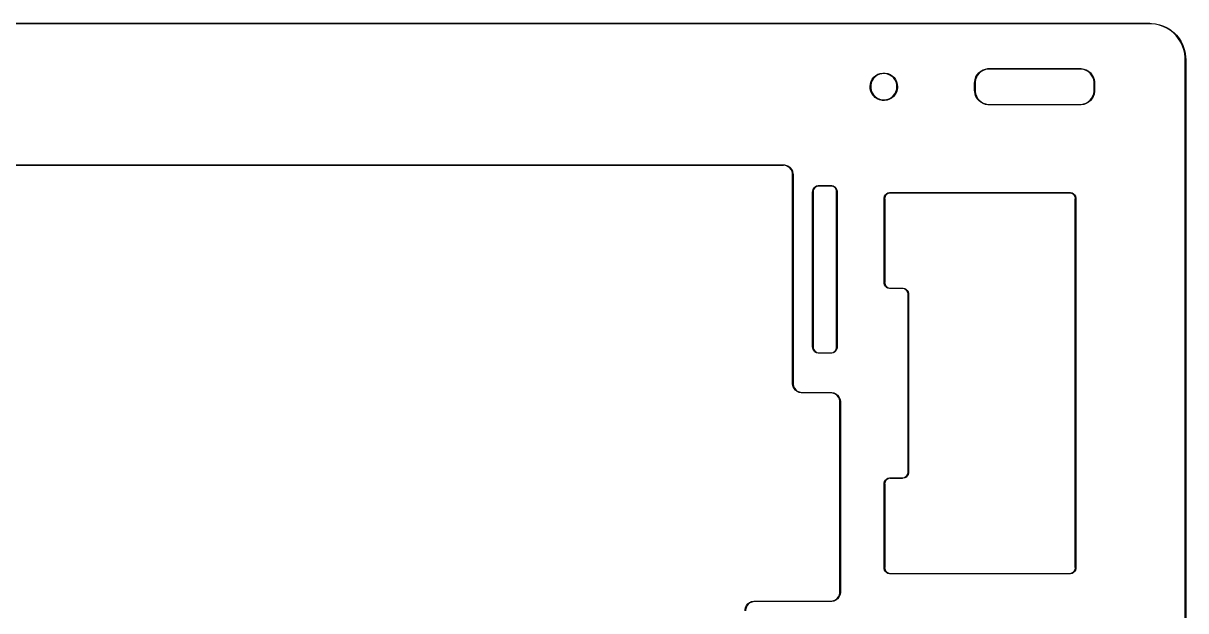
# Model space of a CAD drawing. Extents: x 42 to 403, y -185 to -87.
# Drawn here: x 305.3 to 402.6, y -135.9 to -86.7 of the extents above; entities that cross this region are included whole.
import ezdxf

# ---------------------------------------------------------------- set-up
doc = ezdxf.new("R2010")
doc.units = 0
doc.layers.add('BLACK', color=7, linetype='CONTINUOUS')

msp = doc.modelspace()

# ---------------------------------------------------------------- linework, layer by layer
at = {"layer": 'BLACK', "linetype": 'CONTINUOUS'}
for p, q in [((44.5995, -86.7), (399.601, -86.7)), ((399.601, -86.75), (44.5995, -86.75)), ((399.601, -86.7), (399.613, -86.7051)), ((399.612, -86.7451), (399.601, -86.75)), ((399.768, -86.747), (399.612, -86.7451)), ((399.613, -86.7051), (399.769, -86.707)), ((400.1, -86.7839), (399.768, -86.747)), ((399.769, -86.707), (399.77, -86.7074)), ((399.77, -86.7074), (399.771, -86.7071)), ((399.771, -86.7071), (400.105, -86.7443)), ((400.426, -86.8579), (400.1, -86.7839)), ((400.105, -86.7443), (400.106, -86.7449)), ((400.106, -86.7449), (400.108, -86.7447)), ((400.108, -86.7447), (400.436, -86.8191)), ((400.742, -86.9679), (400.426, -86.8579)), ((400.436, -86.8191), (400.437, -86.8198)), ((400.437, -86.8198), (400.438, -86.8198)), ((400.438, -86.8198), (400.756, -86.9305)), ((401.043, -87.1126), (400.742, -86.9679)), ((400.756, -86.9305), (400.757, -86.9313)), ((400.757, -86.9313), (400.758, -86.9314)), ((400.758, -86.9314), (401.061, -87.0771)), ((401.326, -87.2902), (401.043, -87.1126)), ((401.061, -87.0771), (401.062, -87.078)), ((401.062, -87.078), (401.063, -87.0781)), ((401.063, -87.0781), (401.348, -87.2569)), ((401.588, -87.4984), (401.326, -87.2902)), ((401.348, -87.2569), (401.349, -87.2579)), ((401.349, -87.2579), (401.35, -87.2582)), ((401.35, -87.2582), (401.613, -87.4678)), ((401.824, -87.7346), (401.588, -87.4984)), ((401.613, -87.4678), (401.614, -87.4688)), ((401.614, -87.4688), (401.615, -87.4693)), ((401.615, -87.4693), (401.853, -87.7071)), ((402.033, -87.9958), (401.824, -87.7346)), ((401.853, -87.7071), (401.854, -87.7082)), ((401.854, -87.7082), (401.855, -87.7087)), ((401.855, -87.7087), (402.065, -87.9717)), ((402.211, -88.2787), (402.033, -87.9958)), ((402.065, -87.9717), (402.065, -87.9728)), ((402.065, -87.9728), (402.066, -87.9735)), ((402.066, -87.9735), (402.245, -88.2584)), ((402.356, -88.5798), (402.211, -88.2787)), ((402.245, -88.2584), (402.245, -88.2595)), ((402.245, -88.2595), (402.246, -88.2603)), ((402.246, -88.2603), (402.392, -88.5635)), ((402.466, -88.8953), (402.356, -88.5798)), ((402.392, -88.5635), (402.392, -88.5647)), ((402.392, -88.5647), (402.393, -88.5655)), ((402.393, -88.5655), (402.504, -88.8831)), ((402.541, -89.2212), (402.466, -88.8953)), ((402.504, -88.8831), (402.504, -88.8843)), ((402.504, -88.8843), (402.505, -88.8853)), ((402.505, -88.8853), (402.58, -89.2134)), ((402.578, -89.5535), (402.541, -89.2212)), ((402.58, -89.2134), (402.58, -89.2145)), ((402.58, -89.2145), (402.58, -89.2156)), ((402.58, -89.2156), (402.618, -89.55)), ((402.575, -89.7205), (402.58, -89.7088)), ((402.576, -182.03), (402.575, -89.7205)), ((402.58, -89.7088), (402.578, -89.5535)), ((402.618, -89.55), (402.618, -89.551)), ((402.618, -89.551), (402.618, -89.5519)), ((402.618, -89.5519), (402.62, -89.708)), ((402.62, -89.708), (402.625, -89.7205)), ((402.625, -89.7205), (402.626, -182.03)), ((376.294, -91.5724), (376.392, -91.3862)), ((376.493, -91.3307), (376.38, -91.5063)), ((376.392, -91.3862), (376.522, -91.2209)), ((376.638, -91.1798), (376.493, -91.3307)), ((376.522, -91.2209), (376.681, -91.0821)), ((376.808, -91.0589), (376.638, -91.1798)), ((376.681, -91.0821), (376.861, -90.9745)), ((376.998, -90.9724), (376.808, -91.0589)), ((376.861, -90.9745), (377.059, -90.9017)), ((377.202, -90.9235), (376.998, -90.9724)), ((377.059, -90.9017), (377.266, -90.866)), ((377.41, -90.9138), (377.202, -90.9235)), ((377.266, -90.866), (377.477, -90.8688)), ((377.617, -90.9438), (377.41, -90.9138)), ((377.477, -90.8688), (377.683, -90.9099)), ((377.814, -91.0123), (377.617, -90.9438)), ((377.683, -90.9099), (377.879, -90.9878)), ((377.995, -91.117), (377.814, -91.0123)), ((377.879, -90.9878), (378.057, -91.1001)), ((378.153, -91.2539), (377.995, -91.117)), ((378.057, -91.1001), (378.211, -91.243)), ((378.282, -91.4182), (378.153, -91.2539)), ((378.211, -91.243), (378.337, -91.4116)), ((378.378, -91.604), (378.282, -91.4182)), ((378.337, -91.4116), (378.43, -91.6004)), ((384.961, -91.6042), (384.997, -91.3978)), ((384.997, -91.3978), (384.998, -91.3963)), ((384.998, -91.3944), (385.07, -91.1975)), ((384.998, -91.3963), (384.998, -91.3944)), ((385.036, -91.4065), (385.001, -91.6096)), ((385.107, -91.2128), (385.036, -91.4065)), ((385.07, -91.1975), (385.071, -91.1961)), ((385.071, -91.1943), (385.176, -91.0128)), ((385.071, -91.1961), (385.071, -91.1943)), ((385.21, -91.0343), (385.107, -91.2128)), ((385.176, -91.0128), (385.178, -91.0117)), ((385.178, -91.0099), (385.313, -90.8493)), ((385.178, -91.0117), (385.178, -91.0099)), ((385.342, -90.8764), (385.21, -91.0343)), ((385.313, -90.8493), (385.315, -90.8485)), ((385.315, -90.8469), (385.476, -90.7121)), ((385.315, -90.8485), (385.315, -90.8469)), ((385.5, -90.7439), (385.342, -90.8764)), ((385.476, -90.7121), (385.478, -90.7116)), ((385.478, -90.7116), (385.479, -90.7101)), ((385.479, -90.7101), (385.66, -90.6053)), ((385.679, -90.6409), (385.5, -90.7439)), ((385.66, -90.6053), (385.662, -90.6051)), ((385.662, -90.6051), (385.663, -90.6039)), ((385.663, -90.6039), (385.86, -90.5322)), ((385.872, -90.5704), (385.679, -90.6409)), ((385.86, -90.5322), (385.862, -90.5323)), ((385.862, -90.5323), (385.864, -90.5313)), ((385.864, -90.5313), (386.07, -90.4949)), ((386.076, -90.5345), (385.872, -90.5704)), ((386.07, -90.4949), (386.072, -90.4952)), ((386.072, -90.4952), (386.073, -90.4946)), ((386.073, -90.4946), (386.166, -90.4927)), ((386.167, -90.5327), (386.076, -90.5345)), ((386.166, -90.4927), (386.178, -90.4875)), ((386.178, -90.5375), (386.167, -90.5327)), ((386.178, -90.4875), (393.778, -90.4875)), ((393.778, -90.5375), (386.178, -90.5375)), ((393.778, -90.4875), (393.791, -90.4927)), ((393.79, -90.5327), (393.778, -90.5375)), ((393.881, -90.5345), (393.79, -90.5327)), ((393.791, -90.4927), (393.884, -90.4946)), ((394.085, -90.5704), (393.881, -90.5345)), ((393.884, -90.4946), (393.885, -90.4952)), ((393.885, -90.4952), (393.887, -90.4949)), ((393.887, -90.4949), (394.093, -90.5313)), ((394.278, -90.6409), (394.085, -90.5704)), ((394.093, -90.5313), (394.095, -90.5323)), ((394.095, -90.5323), (394.097, -90.5322)), ((394.097, -90.5322), (394.294, -90.6039)), ((394.457, -90.7439), (394.278, -90.6409)), ((394.294, -90.6039), (394.295, -90.6051)), ((394.295, -90.6051), (394.297, -90.6053)), ((394.297, -90.6053), (394.478, -90.7101)), ((394.615, -90.8764), (394.457, -90.7439)), ((394.478, -90.7101), (394.479, -90.7116)), ((394.479, -90.7116), (394.481, -90.7121)), ((394.481, -90.7121), (394.642, -90.8469)), ((394.747, -91.0343), (394.615, -90.8764)), ((394.642, -90.8469), (394.642, -90.8485)), ((394.642, -90.8485), (394.644, -90.8493)), ((394.644, -90.8493), (394.779, -91.0099)), ((394.85, -91.2128), (394.747, -91.0343)), ((394.779, -91.0099), (394.779, -91.0117)), ((394.779, -91.0117), (394.781, -91.0128)), ((394.781, -91.0128), (394.886, -91.1943)), ((394.921, -91.4065), (394.85, -91.2128)), ((394.886, -91.1943), (394.886, -91.1961)), ((394.886, -91.1961), (394.887, -91.1975)), ((394.887, -91.1975), (394.959, -91.3944)), ((394.956, -91.6096), (394.921, -91.4065)), ((394.959, -91.3944), (394.959, -91.3963)), ((394.959, -91.3963), (394.96, -91.3978)), ((394.96, -91.3978), (394.996, -91.6042)), ((376.207, -91.9824), (376.232, -91.7734)), ((376.216, -92.1141), (376.207, -91.9824)), ((376.221, -92.1924), (376.216, -92.1141)), ((376.272, -92.3964), (376.221, -92.1924)), ((376.232, -91.7734), (376.294, -91.5724)), ((376.262, -91.9052), (376.261, -92.1141)), ((376.261, -92.1141), (376.3, -92.3194)), ((376.302, -91.7001), (376.262, -91.9052)), ((376.361, -92.5875), (376.272, -92.3964)), ((376.3, -92.3194), (376.377, -92.5136)), ((376.38, -91.5063), (376.302, -91.7001)), ((378.279, -92.6116), (378.376, -92.4263)), ((378.376, -92.4263), (378.436, -92.2262)), ((378.437, -91.8045), (378.378, -91.604)), ((378.475, -92.281), (378.407, -92.4802)), ((378.43, -91.6004), (378.487, -91.8029)), ((378.436, -92.2262), (378.456, -92.0183)), ((378.456, -92.0125), (378.437, -91.8045)), ((378.456, -92.0183), (378.456, -92.0125)), ((378.505, -92.0727), (378.475, -92.281)), ((378.487, -91.8029), (378.506, -92.0125)), ((378.506, -92.0125), (378.505, -92.0727)), ((384.953, -91.7125), (384.959, -91.6998)), ((384.953, -92.3125), (384.953, -91.7125)), ((384.959, -92.3252), (384.953, -92.3125)), ((384.959, -91.6998), (384.961, -91.6073)), ((384.961, -92.4177), (384.959, -92.3252)), ((384.961, -91.6058), (384.961, -91.6042)), ((384.961, -91.6073), (384.961, -91.6058)), ((384.961, -92.4192), (384.961, -92.4177)), ((384.961, -92.4208), (384.961, -92.4192)), ((384.997, -92.6272), (384.961, -92.4208)), ((385.001, -91.6096), (384.999, -91.701)), ((384.999, -91.701), (385.003, -91.7125)), ((385.003, -92.3125), (384.999, -92.324)), ((384.999, -92.324), (385.001, -92.4154)), ((385.001, -92.4154), (385.036, -92.6185)), ((385.003, -91.7125), (385.003, -92.3125)), ((394.921, -92.6185), (394.956, -92.4154)), ((394.953, -91.7125), (394.958, -91.701)), ((394.953, -92.3125), (394.953, -91.7125)), ((394.958, -92.324), (394.953, -92.3125)), ((394.958, -91.701), (394.956, -91.6096)), ((394.956, -92.4154), (394.958, -92.324)), ((394.996, -92.4208), (394.96, -92.6272)), ((394.996, -91.6042), (394.996, -91.6058)), ((394.996, -91.6058), (394.996, -91.6073)), ((394.996, -91.6073), (394.998, -91.6998)), ((394.998, -92.3252), (394.996, -92.4177)), ((394.996, -92.4177), (394.996, -92.4192)), ((394.996, -92.4192), (394.996, -92.4208)), ((394.998, -91.6998), (395.003, -91.7125)), ((395.003, -92.3125), (394.998, -92.3252)), ((395.003, -91.7125), (395.003, -92.3125)), ((376.482, -92.7594), (376.361, -92.5875)), ((376.377, -92.5136), (376.49, -92.6897)), ((376.633, -92.9062), (376.482, -92.7594)), ((376.49, -92.6897), (376.633, -92.8414)), ((376.633, -92.8414), (376.803, -92.9632)), ((376.808, -93.0231), (376.633, -92.9062)), ((376.803, -92.9632), (376.993, -93.0507)), ((377.001, -93.1062), (376.808, -93.0231)), ((376.993, -93.0507), (377.196, -93.1007)), ((377.206, -93.1527), (377.001, -93.1062)), ((377.196, -93.1007), (377.404, -93.1115)), ((377.417, -93.1609), (377.206, -93.1527)), ((377.404, -93.1115), (377.611, -93.0826)), ((377.625, -93.1307), (377.417, -93.1609)), ((377.611, -93.0826), (377.809, -93.015)), ((377.824, -93.0631), (377.625, -93.1307)), ((377.809, -93.015), (377.991, -92.9114)), ((378.008, -92.9602), (377.824, -93.0631)), ((377.991, -92.9114), (378.149, -92.7752)), ((378.17, -92.8257), (378.008, -92.9602)), ((378.149, -92.7752), (378.279, -92.6116)), ((378.304, -92.6639), (378.17, -92.8257)), ((378.407, -92.4802), (378.304, -92.6639)), ((384.998, -92.6287), (384.997, -92.6272)), ((384.998, -92.6306), (384.998, -92.6287)), ((385.07, -92.8275), (384.998, -92.6306)), ((385.036, -92.6185), (385.107, -92.8122)), ((385.071, -92.8289), (385.07, -92.8275)), ((385.071, -92.8307), (385.071, -92.8289)), ((385.176, -93.0122), (385.071, -92.8307)), ((385.107, -92.8122), (385.21, -92.9907)), ((385.178, -93.0133), (385.176, -93.0122)), ((385.178, -93.0151), (385.178, -93.0133)), ((385.313, -93.1757), (385.178, -93.0151)), ((385.21, -92.9907), (385.342, -93.1486)), ((385.315, -93.1765), (385.313, -93.1757)), ((385.315, -93.1781), (385.315, -93.1765)), ((385.476, -93.3129), (385.315, -93.1781)), ((385.342, -93.1486), (385.5, -93.2811)), ((385.478, -93.3134), (385.476, -93.3129)), ((385.479, -93.3149), (385.478, -93.3134)), ((385.66, -93.4197), (385.479, -93.3149)), ((385.5, -93.2811), (385.679, -93.3841)), ((385.679, -93.3841), (385.872, -93.4546)), ((394.085, -93.4546), (394.278, -93.3841)), ((394.278, -93.3841), (394.457, -93.2811)), ((394.478, -93.3149), (394.297, -93.4197)), ((394.457, -93.2811), (394.615, -93.1486)), ((394.479, -93.3134), (394.478, -93.3149)), ((394.481, -93.3129), (394.479, -93.3134)), ((394.642, -93.1781), (394.481, -93.3129)), ((394.615, -93.1486), (394.747, -92.9907)), ((394.644, -93.1757), (394.642, -93.1765)), ((394.642, -93.1765), (394.642, -93.1781)), ((394.779, -93.0151), (394.644, -93.1757)), ((394.747, -92.9907), (394.85, -92.8122)), ((394.781, -93.0122), (394.779, -93.0133)), ((394.779, -93.0133), (394.779, -93.0151)), ((394.886, -92.8307), (394.781, -93.0122)), ((394.85, -92.8122), (394.921, -92.6185)), ((394.887, -92.8275), (394.886, -92.8289)), ((394.886, -92.8289), (394.886, -92.8307)), ((394.959, -92.6306), (394.887, -92.8275)), ((394.96, -92.6272), (394.959, -92.6287)), ((394.959, -92.6287), (394.959, -92.6306)), ((385.662, -93.4199), (385.66, -93.4197)), ((385.663, -93.4211), (385.662, -93.4199)), ((385.86, -93.4928), (385.663, -93.4211)), ((385.862, -93.4927), (385.86, -93.4928)), ((385.864, -93.4937), (385.862, -93.4927)), ((386.07, -93.5301), (385.864, -93.4937)), ((385.872, -93.4546), (386.076, -93.4905)), ((386.072, -93.5298), (386.07, -93.5301)), ((386.073, -93.5304), (386.072, -93.5298)), ((386.166, -93.5323), (386.073, -93.5304)), ((386.076, -93.4905), (386.167, -93.4923)), ((386.178, -93.5375), (386.166, -93.5323)), ((386.167, -93.4923), (386.178, -93.4875)), ((386.178, -93.4875), (393.778, -93.4875)), ((393.778, -93.5375), (386.178, -93.5375)), ((393.778, -93.4875), (393.79, -93.4923)), ((393.791, -93.5323), (393.778, -93.5375)), ((393.79, -93.4923), (393.881, -93.4905)), ((393.884, -93.5304), (393.791, -93.5323)), ((393.881, -93.4905), (394.085, -93.4546)), ((393.885, -93.5298), (393.884, -93.5304)), ((393.887, -93.5301), (393.885, -93.5298)), ((394.093, -93.4937), (393.887, -93.5301)), ((394.095, -93.4927), (394.093, -93.4937)), ((394.097, -93.4928), (394.095, -93.4927)), ((394.294, -93.4211), (394.097, -93.4928)), ((394.295, -93.4199), (394.294, -93.4211)), ((394.297, -93.4197), (394.295, -93.4199)), ((160.981, -98.5437), (368.944, -98.5437)), ((368.944, -98.5938), (160.981, -98.5938)), ((368.944, -98.5437), (368.957, -98.5491)), ((368.955, -98.5891), (368.944, -98.5938)), ((369.03, -98.5912), (368.955, -98.5891)), ((368.957, -98.5491), (369.033, -98.5513)), ((369.2, -98.6299), (369.03, -98.5912)), ((369.033, -98.5513), (369.035, -98.5521)), ((369.035, -98.5521), (369.037, -98.5518)), ((369.037, -98.5518), (369.211, -98.5914)), ((369.357, -98.7053), (369.2, -98.6299)), ((369.211, -98.5914), (369.213, -98.5928)), ((369.213, -98.5928), (369.215, -98.5929)), ((369.215, -98.5929), (369.376, -98.6703)), ((369.493, -98.8137), (369.357, -98.7053)), ((369.376, -98.6703), (369.378, -98.672)), ((369.378, -98.672), (369.38, -98.6727)), ((369.38, -98.6727), (369.519, -98.7838)), ((369.601, -98.9496), (369.493, -98.8137)), ((369.519, -98.7838), (369.52, -98.7859)), ((369.52, -98.7859), (369.522, -98.787)), ((369.522, -98.787), (369.634, -98.9264)), ((369.676, -99.1062), (369.601, -98.9496)), ((369.634, -98.9264), (369.634, -98.9286)), ((369.634, -98.9286), (369.636, -98.9302)), ((369.636, -98.9302), (369.713, -99.0908)), ((369.715, -99.2759), (369.676, -99.1062)), ((369.713, -99.0908), (369.713, -99.0932)), ((369.713, -99.0932), (369.715, -99.0951)), ((369.715, -99.0951), (369.754, -99.2689)), ((369.712, -99.3625), (369.717, -99.3512)), ((369.712, -116.825), (369.712, -99.3625)), ((369.717, -99.3512), (369.715, -99.2759)), ((369.754, -99.2689), (369.754, -99.2709)), ((369.754, -99.2709), (369.755, -99.2728)), ((369.755, -99.2728), (369.757, -99.3496)), ((369.757, -99.3496), (369.762, -99.3625)), ((369.762, -99.3625), (369.762, -116.825)), ((371.4, -100.8), (371.405, -100.787)), ((371.4, -113.8), (371.4, -100.8)), ((371.405, -100.787), (371.407, -100.734)), ((371.407, -100.729), (371.441, -100.603)), ((371.408, -100.732), (371.407, -100.729)), ((371.407, -100.734), (371.408, -100.732)), ((371.441, -100.603), (371.443, -100.6)), ((371.443, -100.598), (371.509, -100.484)), ((371.443, -100.6), (371.443, -100.598)), ((371.447, -100.737), (371.445, -100.789)), ((371.445, -100.789), (371.45, -100.8)), ((371.479, -100.615), (371.447, -100.737)), ((371.45, -100.8), (371.45, -113.8)), ((371.542, -100.506), (371.479, -100.615)), ((371.509, -100.484), (371.511, -100.482)), ((371.511, -100.482), (371.512, -100.48)), ((371.512, -100.48), (371.605, -100.387)), ((371.631, -100.417), (371.542, -100.506)), ((371.605, -100.387), (371.607, -100.386)), ((371.607, -100.386), (371.609, -100.384)), ((371.609, -100.384), (371.723, -100.318)), ((371.74, -100.354), (371.631, -100.417)), ((371.723, -100.318), (371.725, -100.318)), ((371.725, -100.318), (371.728, -100.316)), ((371.728, -100.316), (371.854, -100.282)), ((371.862, -100.322), (371.74, -100.354)), ((371.854, -100.282), (371.857, -100.283)), ((371.857, -100.283), (371.859, -100.282)), ((371.859, -100.282), (371.912, -100.28)), ((371.914, -100.32), (371.862, -100.322)), ((371.912, -100.28), (371.925, -100.275)), ((371.925, -100.325), (371.914, -100.32)), ((371.925, -100.275), (372.925, -100.275)), ((372.925, -100.325), (371.925, -100.325)), ((372.925, -100.275), (372.938, -100.28)), ((372.936, -100.32), (372.925, -100.325)), ((372.988, -100.322), (372.936, -100.32)), ((372.938, -100.28), (372.991, -100.282)), ((373.11, -100.354), (372.988, -100.322)), ((372.991, -100.282), (372.993, -100.283)), ((372.993, -100.283), (372.996, -100.282)), ((372.996, -100.282), (373.122, -100.316)), ((373.219, -100.417), (373.11, -100.354)), ((373.122, -100.316), (373.125, -100.318)), ((373.125, -100.318), (373.127, -100.318)), ((373.127, -100.318), (373.241, -100.384)), ((373.308, -100.506), (373.219, -100.417)), ((373.241, -100.384), (373.243, -100.386)), ((373.243, -100.386), (373.245, -100.387)), ((373.245, -100.387), (373.338, -100.48)), ((373.371, -100.615), (373.308, -100.506)), ((373.338, -100.48), (373.339, -100.482)), ((373.339, -100.482), (373.341, -100.484)), ((373.341, -100.484), (373.407, -100.598)), ((373.403, -100.737), (373.371, -100.615)), ((373.4, -100.8), (373.405, -100.789)), ((373.4, -113.8), (373.4, -100.8)), ((373.405, -100.789), (373.403, -100.737)), ((373.407, -100.598), (373.407, -100.6)), ((373.407, -100.6), (373.409, -100.603)), ((373.409, -100.603), (373.443, -100.729)), ((373.443, -100.729), (373.442, -100.732)), ((373.442, -100.732), (373.443, -100.734)), ((373.443, -100.734), (373.445, -100.787)), ((373.445, -100.787), (373.45, -100.8)), ((373.45, -100.8), (373.45, -113.8)), ((377.425, -101.185), (377.49, -101.071)), ((377.524, -101.093), (377.461, -101.202)), ((377.49, -101.071), (377.492, -101.069)), ((377.492, -101.069), (377.493, -101.067)), ((377.493, -101.067), (377.586, -100.974)), ((377.613, -101.004), (377.524, -101.093)), ((377.586, -100.974), (377.589, -100.973)), ((377.589, -100.973), (377.59, -100.971)), ((377.59, -100.971), (377.704, -100.905)), ((377.722, -100.941), (377.613, -101.004)), ((377.704, -100.905), (377.707, -100.905)), ((377.707, -100.905), (377.709, -100.903)), ((377.709, -100.903), (377.835, -100.869)), ((377.844, -100.909), (377.722, -100.941)), ((377.835, -100.869), (377.838, -100.87)), ((377.838, -100.87), (377.84, -100.869)), ((377.84, -100.869), (377.893, -100.867)), ((377.895, -100.907), (377.844, -100.909)), ((377.893, -100.867), (377.906, -100.862)), ((377.906, -100.912), (377.895, -100.907)), ((377.906, -100.862), (392.906, -100.862)), ((392.906, -100.912), (377.906, -100.912)), ((392.906, -100.862), (392.919, -100.867)), ((392.918, -100.907), (392.906, -100.912)), ((392.969, -100.909), (392.918, -100.907)), ((392.919, -100.867), (392.972, -100.869)), ((393.091, -100.941), (392.969, -100.909)), ((392.972, -100.869), (392.975, -100.87)), ((392.975, -100.87), (392.977, -100.869)), ((392.977, -100.869), (393.104, -100.903)), ((393.2, -101.004), (393.091, -100.941)), ((393.104, -100.903), (393.106, -100.905)), ((393.106, -100.905), (393.109, -100.905)), ((393.109, -100.905), (393.222, -100.971)), ((393.289, -101.093), (393.2, -101.004)), ((393.222, -100.971), (393.224, -100.973)), ((393.224, -100.973), (393.226, -100.974)), ((393.226, -100.974), (393.319, -101.067)), ((393.352, -101.202), (393.289, -101.093)), ((393.319, -101.067), (393.32, -101.069)), ((393.32, -101.069), (393.322, -101.071)), ((393.322, -101.071), (393.388, -101.185)), ((377.381, -101.387), (377.387, -101.374)), ((377.381, -108.387), (377.381, -101.387)), ((377.387, -101.374), (377.388, -101.321)), ((377.388, -101.321), (377.389, -101.319)), ((377.389, -101.316), (377.423, -101.19)), ((377.389, -101.319), (377.389, -101.316)), ((377.423, -101.19), (377.424, -101.187)), ((377.424, -101.187), (377.425, -101.185)), ((377.428, -101.324), (377.427, -101.376)), ((377.427, -101.376), (377.431, -101.387)), ((377.461, -101.202), (377.428, -101.324)), ((377.431, -101.387), (377.431, -108.387)), ((393.385, -101.324), (393.352, -101.202)), ((393.381, -101.387), (393.386, -101.376)), ((393.381, -132.263), (393.381, -101.387)), ((393.386, -101.376), (393.385, -101.324)), ((393.388, -101.185), (393.388, -101.187)), ((393.388, -101.187), (393.39, -101.19)), ((393.39, -101.19), (393.424, -101.316)), ((393.424, -101.316), (393.423, -101.319)), ((393.423, -101.319), (393.424, -101.321)), ((393.424, -101.321), (393.426, -101.374)), ((393.426, -101.374), (393.431, -101.387)), ((393.431, -101.387), (393.431, -132.263)), ((377.387, -108.4), (377.381, -108.387)), ((377.388, -108.453), (377.387, -108.4)), ((377.389, -108.455), (377.388, -108.453)), ((377.389, -108.458), (377.389, -108.455)), ((377.423, -108.584), (377.389, -108.458)), ((377.424, -108.587), (377.423, -108.584)), ((377.425, -108.589), (377.424, -108.587)), ((377.49, -108.703), (377.425, -108.589)), ((377.431, -108.387), (377.427, -108.398)), ((377.427, -108.398), (377.428, -108.45)), ((377.428, -108.45), (377.461, -108.572)), ((377.461, -108.572), (377.524, -108.681)), ((377.492, -108.705), (377.49, -108.703)), ((377.493, -108.707), (377.492, -108.705)), ((377.586, -108.8), (377.493, -108.707)), ((377.524, -108.681), (377.613, -108.77)), ((377.589, -108.801), (377.586, -108.8)), ((377.59, -108.803), (377.589, -108.801)), ((377.704, -108.869), (377.59, -108.803)), ((377.613, -108.77), (377.722, -108.833)), ((377.707, -108.869), (377.704, -108.869)), ((377.709, -108.871), (377.707, -108.869)), ((377.835, -108.905), (377.709, -108.871)), ((377.722, -108.833), (377.844, -108.865)), ((377.838, -108.904), (377.835, -108.905)), ((377.84, -108.905), (377.838, -108.904)), ((377.893, -108.907), (377.84, -108.905)), ((377.844, -108.865), (377.895, -108.867)), ((377.906, -108.912), (377.893, -108.907)), ((377.895, -108.867), (377.906, -108.862)), ((377.906, -108.862), (378.906, -108.862)), ((378.906, -108.912), (377.906, -108.912)), ((378.906, -108.862), (378.919, -108.867)), ((378.918, -108.907), (378.906, -108.912)), ((378.969, -108.909), (378.918, -108.907)), ((378.919, -108.867), (378.972, -108.869)), ((379.091, -108.941), (378.969, -108.909)), ((378.972, -108.869), (378.975, -108.87)), ((378.975, -108.87), (378.977, -108.869)), ((378.977, -108.869), (379.104, -108.903)), ((379.2, -109.004), (379.091, -108.941)), ((379.104, -108.903), (379.106, -108.905)), ((379.106, -108.905), (379.109, -108.905)), ((379.109, -108.905), (379.222, -108.971)), ((379.289, -109.093), (379.2, -109.004)), ((379.222, -108.971), (379.224, -108.973)), ((379.224, -108.973), (379.226, -108.974)), ((379.226, -108.974), (379.319, -109.067)), ((379.352, -109.202), (379.289, -109.093)), ((379.319, -109.067), (379.32, -109.069)), ((379.32, -109.069), (379.322, -109.071)), ((379.322, -109.071), (379.388, -109.185)), ((379.385, -109.324), (379.352, -109.202)), ((379.381, -109.387), (379.386, -109.376)), ((379.381, -124.263), (379.381, -109.387)), ((379.386, -109.376), (379.385, -109.324)), ((379.388, -109.185), (379.388, -109.187)), ((379.388, -109.187), (379.39, -109.19)), ((379.39, -109.19), (379.424, -109.316)), ((379.424, -109.316), (379.423, -109.319)), ((379.423, -109.319), (379.424, -109.321)), ((379.424, -109.321), (379.426, -109.374)), ((379.426, -109.374), (379.431, -109.387)), ((379.431, -109.387), (379.431, -124.263)), ((371.405, -113.813), (371.4, -113.8)), ((371.407, -113.866), (371.405, -113.813)), ((371.45, -113.8), (371.445, -113.811)), ((371.445, -113.811), (371.447, -113.863)), ((373.405, -113.811), (373.4, -113.8)), ((373.403, -113.863), (373.405, -113.811)), ((373.445, -113.813), (373.443, -113.866)), ((373.45, -113.8), (373.445, -113.813)), ((371.408, -113.868), (371.407, -113.866)), ((371.407, -113.871), (371.408, -113.868)), ((371.441, -113.997), (371.407, -113.871)), ((371.443, -114), (371.441, -113.997)), ((371.443, -114.002), (371.443, -114)), ((371.509, -114.116), (371.443, -114.002)), ((371.447, -113.863), (371.479, -113.985)), ((371.479, -113.985), (371.542, -114.094)), ((371.511, -114.118), (371.509, -114.116)), ((371.512, -114.12), (371.511, -114.118)), ((371.605, -114.213), (371.512, -114.12)), ((371.542, -114.094), (371.631, -114.183)), ((371.607, -114.214), (371.605, -114.213)), ((371.609, -114.216), (371.607, -114.214)), ((371.723, -114.282), (371.609, -114.216)), ((371.631, -114.183), (371.74, -114.246)), ((371.725, -114.282), (371.723, -114.282)), ((371.728, -114.284), (371.725, -114.282)), ((371.854, -114.318), (371.728, -114.284)), ((371.74, -114.246), (371.862, -114.278)), ((371.857, -114.317), (371.854, -114.318)), ((371.859, -114.318), (371.857, -114.317)), ((371.912, -114.32), (371.859, -114.318)), ((371.862, -114.278), (371.914, -114.28)), ((371.925, -114.325), (371.912, -114.32)), ((371.914, -114.28), (371.925, -114.275)), ((371.925, -114.275), (372.925, -114.275)), ((372.925, -114.325), (371.925, -114.325)), ((372.925, -114.275), (372.936, -114.28)), ((372.938, -114.32), (372.925, -114.325)), ((372.936, -114.28), (372.988, -114.278)), ((372.991, -114.318), (372.938, -114.32)), ((372.988, -114.278), (373.11, -114.246)), ((372.993, -114.317), (372.991, -114.318)), ((372.996, -114.318), (372.993, -114.317)), ((373.122, -114.284), (372.996, -114.318)), ((373.11, -114.246), (373.219, -114.183)), ((373.125, -114.282), (373.122, -114.284)), ((373.127, -114.282), (373.125, -114.282)), ((373.241, -114.216), (373.127, -114.282)), ((373.219, -114.183), (373.308, -114.094)), ((373.243, -114.214), (373.241, -114.216)), ((373.245, -114.213), (373.243, -114.214)), ((373.338, -114.12), (373.245, -114.213)), ((373.308, -114.094), (373.371, -113.985)), ((373.339, -114.118), (373.338, -114.12)), ((373.341, -114.116), (373.339, -114.118)), ((373.407, -114.002), (373.341, -114.116)), ((373.371, -113.985), (373.403, -113.863)), ((373.409, -113.997), (373.407, -114)), ((373.407, -114), (373.407, -114.002)), ((373.443, -113.871), (373.409, -113.997)), ((373.443, -113.866), (373.442, -113.868)), ((373.442, -113.868), (373.443, -113.871)), ((369.718, -116.838), (369.712, -116.825)), ((369.72, -116.915), (369.718, -116.838)), ((369.721, -116.917), (369.72, -116.915)), ((369.721, -116.919), (369.721, -116.917)), ((369.76, -117.092), (369.721, -116.919)), ((369.762, -116.825), (369.758, -116.836)), ((369.758, -116.836), (369.76, -116.912)), ((369.76, -116.912), (369.799, -117.081)), ((369.762, -117.094), (369.76, -117.092)), ((369.762, -117.097), (369.762, -117.094)), ((369.839, -117.257), (369.762, -117.097)), ((369.799, -117.081), (369.874, -117.238)), ((369.841, -117.259), (369.839, -117.257)), ((369.841, -117.261), (369.841, -117.259)), ((369.953, -117.401), (369.841, -117.261)), ((369.874, -117.238), (369.982, -117.374)), ((369.955, -117.402), (369.953, -117.401)), ((369.956, -117.404), (369.955, -117.402)), ((370.095, -117.515), (369.956, -117.404)), ((369.982, -117.374), (370.118, -117.482)), ((370.097, -117.515), (370.095, -117.515)), ((370.099, -117.517), (370.097, -117.515)), ((370.26, -117.595), (370.099, -117.517)), ((370.118, -117.482), (370.275, -117.558)), ((370.262, -117.595), (370.26, -117.595)), ((370.264, -117.596), (370.262, -117.595)), ((370.438, -117.636), (370.264, -117.596)), ((370.275, -117.558), (370.445, -117.596)), ((370.44, -117.635), (370.438, -117.636)), ((370.442, -117.636), (370.44, -117.635)), ((370.518, -117.638), (370.442, -117.636)), ((370.445, -117.596), (370.52, -117.598)), ((370.531, -117.644), (370.518, -117.638)), ((370.52, -117.598), (370.531, -117.594)), ((370.531, -117.594), (372.912, -117.594)), ((372.912, -117.644), (370.531, -117.644)), ((372.912, -117.594), (372.925, -117.599)), ((372.924, -117.639), (372.912, -117.644)), ((372.999, -117.641), (372.924, -117.639)), ((372.925, -117.599), (373.002, -117.601)), ((373.169, -117.68), (372.999, -117.641)), ((373.002, -117.601), (373.004, -117.602)), ((373.004, -117.602), (373.006, -117.602)), ((373.006, -117.602), (373.18, -117.641)), ((373.325, -117.755), (373.169, -117.68)), ((373.18, -117.641), (373.182, -117.643)), ((373.182, -117.643), (373.184, -117.643)), ((373.184, -117.643), (373.345, -117.72)), ((373.345, -117.72), (373.346, -117.722)), ((373.346, -117.722), (373.349, -117.723)), ((373.349, -117.723), (373.488, -117.834)), ((373.461, -117.864), (373.325, -117.755)), ((373.57, -118), (373.461, -117.864)), ((373.488, -117.834), (373.489, -117.836)), ((373.489, -117.836), (373.491, -117.837)), ((373.491, -117.837), (373.602, -117.976)), ((373.645, -118.156), (373.57, -118)), ((373.602, -117.976), (373.603, -117.979)), ((373.603, -117.979), (373.605, -117.98)), ((373.605, -117.98), (373.682, -118.141)), ((373.684, -118.326), (373.645, -118.156)), ((373.681, -118.412), (373.686, -118.401)), ((373.681, -134.287), (373.681, -118.412)), ((373.682, -118.141), (373.682, -118.143)), ((373.682, -118.143), (373.684, -118.145)), ((373.684, -118.145), (373.723, -118.319)), ((373.686, -118.401), (373.684, -118.326)), ((373.723, -118.319), (373.723, -118.321)), ((373.723, -118.321), (373.724, -118.323)), ((373.724, -118.323), (373.726, -118.4)), ((373.726, -118.4), (373.731, -118.412)), ((373.731, -118.412), (373.731, -134.287)), ((379.289, -124.557), (379.352, -124.448)), ((379.388, -124.465), (379.322, -124.579)), ((379.352, -124.448), (379.385, -124.326)), ((379.386, -124.274), (379.381, -124.263)), ((379.385, -124.326), (379.386, -124.274)), ((379.39, -124.46), (379.388, -124.463)), ((379.388, -124.463), (379.388, -124.465)), ((379.424, -124.334), (379.39, -124.46)), ((379.424, -124.329), (379.423, -124.331)), ((379.423, -124.331), (379.424, -124.334)), ((379.426, -124.276), (379.424, -124.329)), ((379.431, -124.263), (379.426, -124.276)), ((377.381, -125.263), (377.387, -125.25)), ((377.381, -132.263), (377.381, -125.263)), ((377.387, -125.25), (377.388, -125.197)), ((377.388, -125.197), (377.389, -125.195)), ((377.389, -125.192), (377.423, -125.066)), ((377.389, -125.195), (377.389, -125.192)), ((377.423, -125.066), (377.424, -125.063)), ((377.424, -125.063), (377.425, -125.061)), ((377.425, -125.061), (377.49, -124.947)), ((377.428, -125.2), (377.427, -125.252)), ((377.427, -125.252), (377.431, -125.263)), ((377.461, -125.078), (377.428, -125.2)), ((377.431, -125.263), (377.431, -132.263)), ((377.524, -124.969), (377.461, -125.078)), ((377.49, -124.947), (377.492, -124.945)), ((377.492, -124.945), (377.493, -124.943)), ((377.493, -124.943), (377.586, -124.85)), ((377.613, -124.88), (377.524, -124.969)), ((377.586, -124.85), (377.589, -124.849)), ((377.589, -124.849), (377.59, -124.847)), ((377.59, -124.847), (377.704, -124.781)), ((377.722, -124.817), (377.613, -124.88)), ((377.704, -124.781), (377.707, -124.781)), ((377.707, -124.781), (377.709, -124.779)), ((377.709, -124.779), (377.835, -124.745)), ((377.844, -124.785), (377.722, -124.817)), ((377.835, -124.745), (377.838, -124.746)), ((377.838, -124.746), (377.84, -124.745)), ((377.84, -124.745), (377.893, -124.743)), ((377.895, -124.783), (377.844, -124.785)), ((377.893, -124.743), (377.906, -124.738)), ((377.906, -124.788), (377.895, -124.783)), ((377.906, -124.738), (378.906, -124.738)), ((378.906, -124.788), (377.906, -124.788)), ((378.906, -124.738), (378.918, -124.743)), ((378.919, -124.783), (378.906, -124.788)), ((378.918, -124.743), (378.969, -124.741)), ((378.972, -124.781), (378.919, -124.783)), ((378.969, -124.741), (379.091, -124.709)), ((378.975, -124.78), (378.972, -124.781)), ((378.977, -124.781), (378.975, -124.78)), ((379.104, -124.747), (378.977, -124.781)), ((379.091, -124.709), (379.2, -124.646)), ((379.106, -124.745), (379.104, -124.747)), ((379.109, -124.745), (379.106, -124.745)), ((379.222, -124.679), (379.109, -124.745)), ((379.2, -124.646), (379.289, -124.557)), ((379.224, -124.677), (379.222, -124.679)), ((379.226, -124.676), (379.224, -124.677)), ((379.319, -124.583), (379.226, -124.676)), ((379.32, -124.581), (379.319, -124.583)), ((379.322, -124.579), (379.32, -124.581)), ((377.387, -132.276), (377.381, -132.263)), ((377.388, -132.329), (377.387, -132.276)), ((377.431, -132.263), (377.427, -132.274)), ((377.427, -132.274), (377.428, -132.326)), ((393.386, -132.274), (393.381, -132.263)), ((393.385, -132.326), (393.386, -132.274)), ((393.426, -132.276), (393.424, -132.329)), ((393.431, -132.263), (393.426, -132.276)), ((377.389, -132.331), (377.388, -132.329)), ((377.389, -132.334), (377.389, -132.331)), ((377.423, -132.46), (377.389, -132.334)), ((377.424, -132.463), (377.423, -132.46)), ((377.425, -132.465), (377.424, -132.463)), ((377.49, -132.579), (377.425, -132.465)), ((377.428, -132.326), (377.461, -132.448)), ((377.461, -132.448), (377.524, -132.557)), ((377.492, -132.581), (377.49, -132.579)), ((377.493, -132.583), (377.492, -132.581)), ((377.586, -132.676), (377.493, -132.583)), ((377.524, -132.557), (377.613, -132.646)), ((377.589, -132.677), (377.586, -132.676)), ((377.59, -132.679), (377.589, -132.677)), ((377.704, -132.745), (377.59, -132.679)), ((377.613, -132.646), (377.722, -132.709)), ((377.707, -132.745), (377.704, -132.745)), ((377.709, -132.747), (377.707, -132.745)), ((377.835, -132.781), (377.709, -132.747)), ((377.722, -132.709), (377.844, -132.741)), ((377.838, -132.78), (377.835, -132.781)), ((377.84, -132.781), (377.838, -132.78)), ((377.893, -132.783), (377.84, -132.781)), ((377.844, -132.741), (377.895, -132.743)), ((377.906, -132.788), (377.893, -132.783)), ((377.895, -132.743), (377.906, -132.738)), ((377.906, -132.738), (392.906, -132.738)), ((392.906, -132.788), (377.906, -132.788)), ((392.906, -132.738), (392.918, -132.743)), ((392.919, -132.783), (392.906, -132.788)), ((392.918, -132.743), (392.969, -132.741)), ((392.972, -132.781), (392.919, -132.783)), ((392.969, -132.741), (393.091, -132.709)), ((392.975, -132.78), (392.972, -132.781)), ((392.977, -132.781), (392.975, -132.78)), ((393.104, -132.747), (392.977, -132.781)), ((393.091, -132.709), (393.2, -132.646)), ((393.106, -132.745), (393.104, -132.747)), ((393.109, -132.745), (393.106, -132.745)), ((393.222, -132.679), (393.109, -132.745)), ((393.2, -132.646), (393.289, -132.557)), ((393.224, -132.677), (393.222, -132.679)), ((393.226, -132.676), (393.224, -132.677)), ((393.319, -132.583), (393.226, -132.676)), ((393.289, -132.557), (393.352, -132.448)), ((393.32, -132.581), (393.319, -132.583)), ((393.322, -132.579), (393.32, -132.581)), ((393.388, -132.465), (393.322, -132.579)), ((393.352, -132.448), (393.385, -132.326)), ((393.39, -132.46), (393.388, -132.463)), ((393.388, -132.463), (393.388, -132.465)), ((393.424, -132.334), (393.39, -132.46)), ((393.424, -132.329), (393.423, -132.331)), ((393.423, -132.331), (393.424, -132.334)), ((365.987, -135.296), (366.126, -135.185)), ((366.15, -135.218), (366.014, -135.326)), ((366.126, -135.185), (366.129, -135.185)), ((366.129, -135.185), (366.13, -135.183)), ((366.13, -135.183), (366.291, -135.105)), ((366.306, -135.142), (366.15, -135.218)), ((366.291, -135.105), (366.293, -135.105)), ((366.293, -135.105), (366.295, -135.104)), ((366.295, -135.104), (366.469, -135.064)), ((366.476, -135.104), (366.306, -135.142)), ((366.469, -135.064), (366.471, -135.065)), ((366.471, -135.065), (366.473, -135.064)), ((366.473, -135.064), (366.55, -135.062)), ((366.551, -135.102), (366.476, -135.104)), ((366.55, -135.062), (366.562, -135.056)), ((366.562, -135.106), (366.551, -135.102)), ((366.562, -135.056), (372.912, -135.056)), ((372.912, -135.106), (366.562, -135.106)), ((372.912, -135.056), (372.924, -135.061)), ((372.925, -135.101), (372.912, -135.106)), ((372.924, -135.061), (372.999, -135.059)), ((373.002, -135.099), (372.925, -135.101)), ((372.999, -135.059), (373.169, -135.02)), ((373.004, -135.098), (373.002, -135.099)), ((373.006, -135.098), (373.004, -135.098)), ((373.18, -135.059), (373.006, -135.098)), ((373.169, -135.02), (373.325, -134.945)), ((373.182, -135.057), (373.18, -135.059)), ((373.184, -135.057), (373.182, -135.057)), ((373.345, -134.98), (373.184, -135.057)), ((373.325, -134.945), (373.461, -134.836)), ((373.346, -134.978), (373.345, -134.98)), ((373.349, -134.977), (373.346, -134.978)), ((373.488, -134.866), (373.349, -134.977)), ((373.461, -134.836), (373.57, -134.7)), ((373.489, -134.864), (373.488, -134.866)), ((373.491, -134.863), (373.489, -134.864)), ((373.602, -134.724), (373.491, -134.863)), ((373.57, -134.7), (373.645, -134.544)), ((373.603, -134.721), (373.602, -134.724)), ((373.605, -134.72), (373.603, -134.721)), ((373.682, -134.559), (373.605, -134.72)), ((373.645, -134.544), (373.684, -134.374)), ((373.686, -134.299), (373.681, -134.287)), ((373.684, -134.555), (373.682, -134.557)), ((373.682, -134.557), (373.682, -134.559)), ((373.684, -134.374), (373.686, -134.299)), ((373.723, -134.381), (373.684, -134.555)), ((373.724, -134.377), (373.723, -134.379)), ((373.723, -134.379), (373.723, -134.381)), ((373.726, -134.3), (373.724, -134.377)), ((373.731, -134.287), (373.726, -134.3)), ((365.744, -135.875), (365.749, -135.862)), ((365.749, -135.862), (365.751, -135.785)), ((365.751, -135.785), (365.752, -135.783)), ((365.752, -135.781), (365.791, -135.608)), ((365.752, -135.783), (365.752, -135.781)), ((365.791, -135.788), (365.789, -135.864)), ((365.789, -135.864), (365.794, -135.875)), ((365.791, -135.608), (365.793, -135.606)), ((365.83, -135.619), (365.791, -135.788)), ((365.793, -135.603), (365.87, -135.443)), ((365.793, -135.606), (365.793, -135.603)), ((365.905, -135.462), (365.83, -135.619)), ((365.87, -135.443), (365.872, -135.441)), ((365.872, -135.441), (365.873, -135.439)), ((365.873, -135.439), (365.984, -135.299)), ((366.014, -135.326), (365.905, -135.462)), ((365.984, -135.299), (365.986, -135.298)), ((365.986, -135.298), (365.987, -135.296))]:
    msp.add_line(p, q, dxfattribs=at)

doc.saveas('drawing.dxf')
